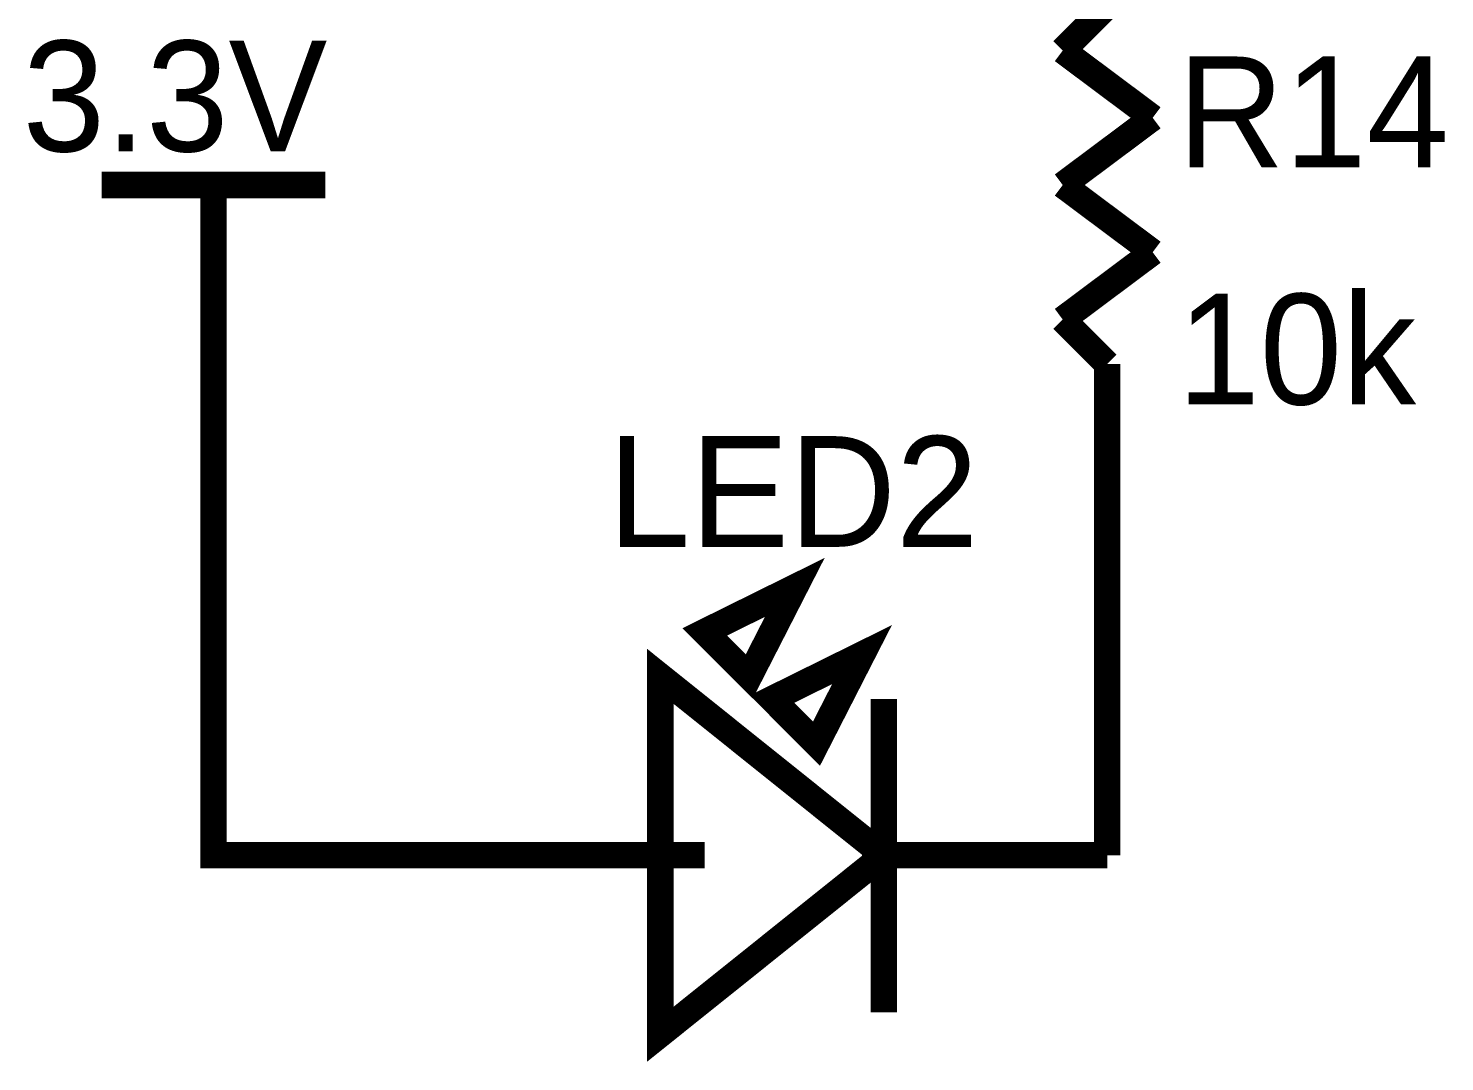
# Model space of a CAD drawing. Header units: millimetres. Extents: x 0 to 19, y 0 to 9.5.
# Drawn here: x 2.118 to 2.751, y 1.008 to 1.47 of the extents above; entities that cross this region are included whole.
import ezdxf

# ---------------------------------------------------------------- set-up
doc = ezdxf.new("R2010")
doc.units = ezdxf.units.MM
doc.header["$MEASUREMENT"] = 0
doc.layers.add('Sheet', color=255, linetype='Continuous')

msp = doc.modelspace()

# ---------------------------------------------------------------- linework, layer by layer
at = {"layer": 'Sheet', "const_width": 0.0118}
for points in [[(2.60003, 1.47973), (2.58014, 1.45984)], [(2.58014, 1.45984), (2.62037, 1.42977)], [(2.62037, 1.42977), (2.58014, 1.39971)], [(2.15041, 1.39971), (2.25033, 1.39971)], [(2.20037, 1.2998), (2.20037, 1.39971)], [(2.58014, 1.39971), (2.62037, 1.36965)], [(2.62037, 1.36965), (2.58014, 1.33958)], [(2.58014, 1.33958), (2.60003, 1.31969)], [(2.60003, 1.31969), (2.60003, 1.2998)], [(2.20037, 1.2998), (2.20037, 1.09996), (2.30028, 1.09996)], [(2.60003, 1.2998), (2.60003, 1.09996)], [(2.50012, 1.02967), (2.50012, 1.16982)], [(2.4002, 1.09996), (2.30028, 1.09996)], [(2.42009, 1.09996), (2.39003, 1.09996)], [(2.51028, 1.09996), (2.49039, 1.09996)], [(2.50012, 1.09996), (2.60003, 1.09996)]]:
    msp.add_lwpolyline(points, dxfattribs=at)
at = {"layer": 'Sheet'}
for points, const_width in [([(2.43999, 1.17998), (2.42009, 1.19988), (2.46033, 1.21977), (2.43999, 1.17998)], 0.0118), ([(2.43999, 1.17998), (2.42009, 1.19988), (2.46033, 1.21977), (2.43999, 1.17998)], 0.0039), ([(2.47005, 1.14992), (2.45016, 1.16982), (2.49039, 1.18971), (2.47005, 1.14992)], 0.0118), ([(2.4002, 1.01994), (2.4002, 1.17998), (2.50012, 1.09996), (2.4002, 1.01994)], 0.0118), ([(2.47005, 1.14992), (2.45016, 1.16982), (2.49039, 1.18971), (2.47005, 1.14992)], 0.0039), ([(2.4002, 1.01994), (2.4002, 1.17998), (2.50012, 1.09996), (2.4002, 1.01994)], 0.0039)]:
    msp.add_lwpolyline(points, close=True, dxfattribs=dict(at, const_width=const_width))

# ---------------------------------------------------------------- texts
for s, p in [('3.3V', (2.11504, 1.41474)), ('R14', (2.63142, 1.40767)), ('10k', (2.63142, 1.30156)), ('LED2', (2.37677, 1.2379))]:
    msp.add_text(s, height=0.049516, dxfattribs=at).set_placement(p)

doc.saveas('drawing.dxf')
